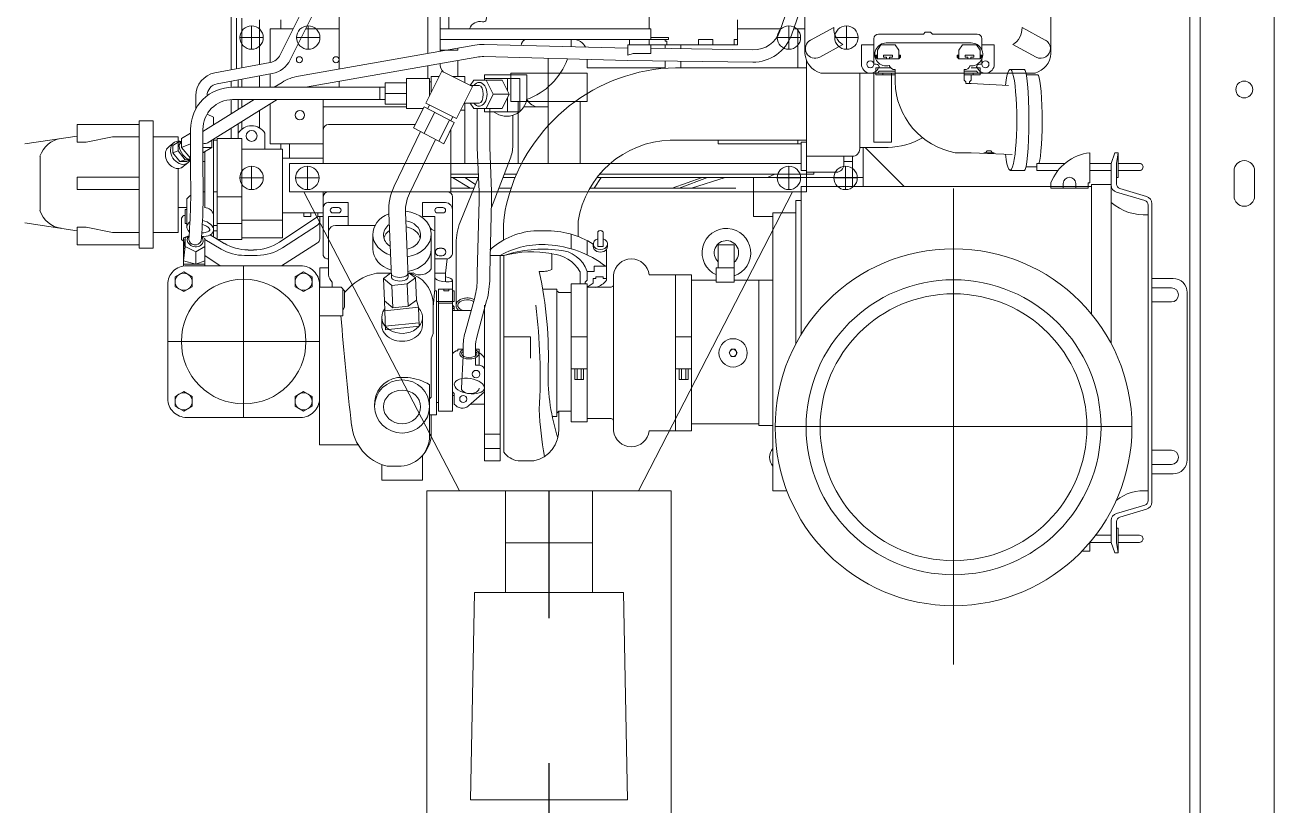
# Model space of a CAD drawing. Header units: metres. Extents: x 397906.3 to 397920.3, y 480840.8 to 480854.5.
# Drawn here: x 397917.254 to 397919.077, y 480850.439 to 480851.577 of the extents above; entities that cross this region are included whole.
import ezdxf

# ---------------------------------------------------------------- set-up
doc = ezdxf.new("R2010")
doc.units = ezdxf.units.M
doc.header["$MEASUREMENT"] = 0
for name, pattern in [('CENTER', [2, 1.25, -0.25, 0.25, -0.25]), ('CENTER2', [1.125, 0.75, -0.125, 0.125, -0.125]), ('HIDDEN', [0.375, 0.25, -0.125])]:
    doc.linetypes.add(name, pattern=pattern)
for name, color, linetype, lineweight in [('00-BAUT', 213, 'Continuous', 0), ('02-ENGINE', 213, 'Continuous', 0), ('10-SKID-U', 213, 'Continuous', 0)]:
    doc.layers.add(name, color=color, linetype=linetype, lineweight=lineweight)

# ---------------------------------------------------------------- blocks, each defined once
blk = doc.blocks.new('WIP-Pump-T')
at = {"color": 8, "linetype": 'CENTER'}
blk.add_line((1.2488, 0.0231), (1.2488, 3.7421), dxfattribs=at)
at = {"layer": '00-BAUT'}
for p, q in [((1.293, 3.9342), (1.293, 3.9525)), ((1.2971, 3.9342), (1.2971, 3.9525)), ((1.3043, 3.9342), (1.3043, 3.9525)), ((1.3083, 3.9342), (1.3083, 3.9525)), ((1.473, 3.9342), (1.473, 3.9525)), ((1.477, 3.9342), (1.477, 3.9525)), ((1.4842, 3.9342), (1.4842, 3.9525)), ((1.4882, 3.9342), (1.4882, 3.9525)), ((1.3083, 3.9342), (1.293, 3.9342)), ((1.4882, 3.9342), (1.473, 3.9342))]:
    blk.add_line(p, q, dxfattribs=at)
blk.add_lwpolyline([(2.4641, 4.2932, 1), (2.4287, 4.2932), (2.4287, 4.2501, 1), (2.4641, 4.2501)], format="xyb", close=True, dxfattribs=at)
for points in [[(0.6195, 4.0853), (0.6049, 4.0938), (0.6049, 4.1107), (0.6195, 4.1192), (0.6342, 4.1107), (0.6342, 4.0938)], [(0.826, 4.0853), (0.8406, 4.0938), (0.8406, 4.1107), (0.826, 4.1192), (0.8113, 4.1107), (0.8113, 4.0938)], [(1.5624, 3.986), (1.5589, 3.9799), (1.5625, 3.9738), (1.5695, 3.9739), (1.573, 3.98), (1.5694, 3.9861)], [(0.6195, 3.9133), (0.6049, 3.9048), (0.6049, 3.8879), (0.6195, 3.8794), (0.6342, 3.8879), (0.6342, 3.9048)], [(0.826, 3.9133), (0.8406, 3.9048), (0.8406, 3.8879), (0.826, 3.8794), (0.8113, 3.8879), (0.8113, 3.9048)]]:
    blk.add_lwpolyline(points, close=True, dxfattribs=at)
for centre, radius in [((2.4464, 4.4335), 0.0145), ((0.6195, 4.1023), 0.0147), ((0.826, 4.1023), 0.0147), ((1.5659, 3.9799), 0.0061), ((0.6195, 3.8964), 0.0147), ((0.826, 3.8964), 0.0147)]:
    blk.add_circle(centre, radius, dxfattribs=at)
at = {"layer": '02-ENGINE'}
for p, q in [((1.6895, 5.0686), (1.6895, 4.4953)), ((2.1134, 4.4953), (2.1134, 5.0699)), ((0.8874, 4.4689), (0.8874, 4.8399)), ((1.0765, 4.6173), (1.0765, 4.538)), ((0.7014, 4.4675), (0.7014, 4.5837)), ((1.4211, 4.5868), (1.4211, 4.538)), ((1.5736, 4.5106), (1.5736, 4.5533)), ((1.7393, 4.5402), (1.6992, 4.5186)), ((2.0636, 4.5402), (2.1037, 4.5186)), ((1.4547, 4.5228), (1.4547, 4.5197)), ((1.5065, 4.5197), (1.5065, 4.5106)), ((1.5675, 4.5106), (1.5675, 4.5197)), ((1.5675, 4.5197), (1.5736, 4.5197)), ((1.8084, 4.5208), (1.8084, 4.477)), ((1.9944, 4.5208), (1.9945, 4.5013)), ((1.3845, 4.5106), (1.3845, 4.4923)), ((1.4242, 4.4953), (1.4242, 4.5106)), ((1.7551, 4.5108), (1.715, 4.4892)), ((1.8145, 4.5014), (1.8206, 4.5106)), ((1.8145, 4.5014), (1.8145, 4.4862)), ((1.8206, 4.5106), (1.845, 4.5106)), ((1.8298, 4.5136), (1.9761, 4.5136)), ((1.845, 4.5106), (1.8511, 4.5014)), ((1.8511, 4.5014), (1.8511, 4.4862)), ((1.9609, 4.5106), (1.9548, 4.5014)), ((1.9548, 4.5014), (1.9548, 4.4862)), ((1.9853, 4.5106), (1.9609, 4.5106)), ((1.9914, 4.5014), (1.9853, 4.5106)), ((1.9914, 4.5014), (1.9914, 4.4862)), ((2.0478, 4.5108), (2.0879, 4.4892)), ((1.3845, 4.4923), (1.3937, 4.4953)), ((1.3937, 4.4953), (1.4242, 4.4953)), ((1.8123, 4.477), (1.8084, 4.477)), ((1.8115, 4.4892), (1.8115, 4.4923)), ((1.8115, 4.4923), (1.8145, 4.4923)), ((1.8145, 4.4892), (1.8115, 4.4923)), ((1.8145, 4.4862), (1.8115, 4.4892)), ((1.8145, 4.4862), (1.8511, 4.4862)), ((1.8511, 4.4892), (1.8542, 4.4923)), ((1.8542, 4.4923), (1.8511, 4.4923)), ((1.8511, 4.4862), (1.8542, 4.4892)), ((1.8542, 4.4892), (1.8542, 4.4923)), ((1.9517, 4.4892), (1.9517, 4.4923)), ((1.9548, 4.4892), (1.9517, 4.4923)), ((1.9517, 4.4923), (1.9548, 4.4923)), ((1.9548, 4.4862), (1.9517, 4.4892)), ((1.9914, 4.4862), (1.9548, 4.4862)), ((1.9905, 4.477), (1.9944, 4.477)), ((1.9944, 4.4923), (1.9914, 4.4923)), ((1.9914, 4.4892), (1.9944, 4.4923)), ((1.9914, 4.4862), (1.9944, 4.4892)), ((1.9944, 4.4892), (1.9944, 4.4923)), ((1.9945, 4.4863), (1.9945, 4.4768)), ((1.0643, 4.4648), (1.0369, 4.4099)), ((1.0399, 4.4743), (1.0399, 4.4526)), ((1.046, 4.4557), (1.046, 4.4282)), ((1.046, 4.4557), (1.0597, 4.4557)), ((1.0643, 4.4648), (1.1168, 4.4386)), ((1.1375, 4.4587), (1.2107, 4.4587)), ((1.1375, 4.4587), (1.1375, 4.4496)), ((1.1832, 4.4618), (1.1832, 4.413)), ((1.1832, 4.4618), (1.3144, 4.4618)), ((1.2107, 4.4191), (1.2107, 4.4587)), ((1.3144, 4.413), (1.3144, 4.4618)), ((1.4669, 4.4709), (1.6925, 4.4709)), ((1.6925, 4.4709), (1.6925, 4.3459)), ((1.6925, 4.4709), (1.6925, 4.3459)), ((2.0859, 4.4618), (1.7169, 4.4618)), ((1.784, 4.4618), (1.784, 4.3313)), ((1.8084, 4.3428), (1.8084, 4.4618)), ((1.8389, 4.3428), (1.8389, 4.4587)), ((1.845, 4.4679), (1.845, 4.4465)), ((2.0436, 4.4678), (2.0676, 4.4678)), ((0.8874, 4.4374), (0.8874, 4.4476)), ((0.9576, 4.4374), (0.9576, 4.416)), ((0.9667, 4.445), (0.9667, 4.4084)), ((0.9667, 4.445), (1.0033, 4.445)), ((1.0033, 4.4008), (1.0033, 4.4526)), ((1.0033, 4.4526), (1.043, 4.4526)), ((1.043, 4.4526), (1.043, 4.4221)), ((1.046, 4.4465), (1.043, 4.4465)), ((1.1168, 4.4386), (1.0893, 4.3837)), ((1.1131, 4.4404), (1.1192, 4.4496)), ((1.1284, 4.4404), (1.1131, 4.4404)), ((1.1192, 4.4496), (1.168, 4.4496)), ((1.1985, 4.4526), (1.1375, 4.4526)), ((1.1406, 4.4496), (1.1528, 4.4252)), ((1.168, 4.4496), (1.1802, 4.4252)), ((1.1771, 4.4526), (1.1771, 4.4313)), ((1.1985, 4.4526), (1.1985, 4.3947)), ((1.9761, 4.4435), (2.0402, 4.4404)), ((0.86, 4.3062), (0.86, 4.416)), ((0.9667, 4.4267), (1.0033, 4.4267)), ((1.1406, 4.4008), (1.1528, 4.4252)), ((1.1528, 4.4252), (1.1802, 4.4252)), ((1.168, 4.4008), (1.1802, 4.4252)), ((1.1771, 4.4191), (1.1771, 4.3947)), ((1.3144, 4.413), (1.1832, 4.413)), ((1.1954, 4.413), (1.1954, 4.3062)), ((1.3022, 4.3062), (1.3022, 4.413)), ((0.7502, 4.3671), (0.7502, 4.397)), ((0.7685, 4.3398), (0.7685, 4.4084)), ((0.86, 4.4038), (1.0033, 4.4038)), ((0.9667, 4.4084), (1.0033, 4.4084)), ((1.0033, 4.4008), (1.0323, 4.4008)), ((1.0155, 4.3672), (1.0338, 4.4038)), ((1.0338, 4.4038), (1.0857, 4.3764)), ((1.0519, 4.3942), (1.0338, 4.3581)), ((1.0369, 4.4099), (1.0893, 4.3837)), ((1.043, 4.4069), (1.0399, 4.4006)), ((1.1284, 4.4099), (1.1024, 4.4099)), ((1.104, 4.4099), (1.104, 4.3062)), ((1.1131, 4.4099), (1.1192, 4.4008)), ((1.1192, 4.4008), (1.168, 4.4008)), ((1.1375, 4.3947), (1.1375, 4.4008)), ((1.1985, 4.3947), (1.1375, 4.3947)), ((1.2055, 4.4038), (1.2473, 4.4038)), ((0.5428, 4.3794), (0.5428, 4.1599)), ((0.5672, 4.3794), (0.5428, 4.3794)), ((0.5672, 4.3794), (0.5672, 4.1599)), ((0.7136, 4.3489), (0.7136, 4.3743)), ((0.7197, 4.365), (0.7197, 4.3781)), ((0.8691, 4.3733), (1.0186, 4.3733)), ((1.0589, 4.3442), (1.0772, 4.3808)), ((1.0674, 4.3398), (1.0857, 4.3764)), ((1.0832, 4.3868), (1.0796, 4.3796)), ((0.3461, 4.3396), (0.4361, 4.353)), ((0.6709, 4.1794), (0.6709, 4.3478)), ((0.677, 4.3489), (0.7197, 4.3489)), ((0.677, 4.3489), (0.677, 4.1757)), ((0.7014, 4.3667), (0.7014, 4.3489)), ((0.7197, 4.1751), (0.7197, 4.3489)), ((0.7594, 4.3581), (0.7594, 4.3306)), ((1.0155, 4.3672), (1.0674, 4.3398)), ((1.0796, 4.3642), (1.0796, 4.2574)), ((0.595, 4.3356), (0.6038, 4.3428)), ((0.6557, 4.3264), (0.6557, 4.23)), ((0.7898, 4.3306), (0.7197, 4.3306)), ((0.86, 4.3398), (0.7685, 4.3398)), ((0.7868, 4.3306), (0.7868, 4.3398)), ((0.7898, 4.1782), (0.7898, 4.3306)), ((0.802, 4.3154), (0.802, 4.3398)), ((1.4577, 4.3459), (1.6925, 4.3459)), ((1.5401, 4.3398), (1.5401, 4.3459)), ((1.8328, 4.3337), (1.784, 4.3337)), ((1.8084, 4.3428), (1.8389, 4.3428)), ((1.9487, 4.3245), (1.9761, 4.3245)), ((1.9761, 4.3245), (2.0463, 4.3213)), ((2.1805, 4.2727), (2.1805, 4.3245)), ((2.2171, 4.3062), (2.2232, 4.3245)), ((2.2232, 4.3245), (2.2293, 4.3245)), ((2.2262, 4.3062), (2.2293, 4.3245)), ((2.2293, 4.2818), (2.2293, 4.3245)), ((0.3721, 4.2249), (0.3721, 4.3184)), ((0.6163, 4.299), (0.6267, 4.3073)), ((0.86, 4.3154), (0.7898, 4.3154)), ((0.802, 4.3062), (1.6834, 4.3062)), ((0.802, 4.3062), (0.802, 4.2574)), ((1.6925, 4.2574), (1.6925, 4.3062)), ((1.7711, 4.3184), (1.7566, 4.3184)), ((1.7566, 4.3184), (1.7566, 4.3039)), ((2.089, 4.294), (2.089, 4.3062)), ((2.089, 4.3062), (2.1378, 4.3062)), ((2.2171, 4.2689), (2.2171, 4.3062)), ((2.2262, 4.2705), (2.2262, 4.3062)), ((0.4361, 4.261), (0.4361, 4.2823)), ((0.4361, 4.2823), (0.5428, 4.2823)), ((0.6099, 4.1873), (0.6099, 4.2973)), ((1.1271, 4.2879), (1.0796, 4.2879)), ((1.1271, 4.2818), (1.0796, 4.2818)), ((1.3388, 4.2818), (1.3266, 4.2635)), ((1.4608, 4.2635), (1.5126, 4.2818)), ((1.5218, 4.2818), (1.473, 4.2635)), ((1.4943, 4.2635), (1.5522, 4.2818)), ((1.7413, 4.291), (1.6925, 4.291)), ((1.7437, 4.291), (1.6925, 4.291)), ((1.7047, 4.2879), (1.7047, 4.291)), ((2.089, 4.294), (2.1257, 4.294)), ((2.2293, 4.2818), (2.2262, 4.2818)), ((0.4361, 4.261), (0.5428, 4.261)), ((1.1197, 4.2635), (1.0796, 4.2635)), ((1.3266, 4.2635), (1.5708, 4.2635)), ((2.1134, 4.2727), (2.1134, 4.2635)), ((2.1561, 4.2635), (2.1134, 4.2635)), ((2.1774, 4.2635), (2.1561, 4.2635)), ((2.1774, 4.2635), (2.1774, 4.2727)), ((2.1774, 4.2727), (2.1805, 4.2727)), ((2.1835, 4.2696), (2.1835, 4.0463)), ((2.1835, 4.2696), (2.2171, 4.2696)), ((2.2171, 4.2666), (2.2171, 3.9959)), ((2.232, 4.2627), (2.2779, 4.2492)), ((0.6252, 4.1984), (0.6252, 4.2452)), ((0.7197, 4.2483), (0.677, 4.2483)), ((0.802, 4.2574), (1.6925, 4.2574)), ((0.86, 4.1477), (0.86, 4.2574)), ((0.9027, 4.2391), (0.8691, 4.2391)), ((0.9027, 4.2391), (0.9027, 4.1995)), ((1.0308, 4.2391), (1.0308, 4.2147)), ((1.0678, 4.2391), (1.0308, 4.2391)), ((1.0826, 4.2269), (1.0826, 4.2483)), ((1.6742, 4.2422), (1.6742, 3.9959)), ((1.6742, 4.2422), (1.6834, 4.2422)), ((2.2263, 4.2565), (2.275, 4.2422)), ((0.6099, 4.23), (0.6252, 4.23)), ((0.6221, 4.2269), (0.6252, 4.2269)), ((0.6221, 4.2269), (0.6221, 4.2025)), ((0.86, 4.2208), (0.7898, 4.2208)), ((0.8508, 4.2147), (0.8508, 4.2208)), ((0.886, 4.23), (0.8767, 4.23)), ((0.886, 4.2208), (0.8767, 4.2208)), ((1.066, 4.23), (1.0567, 4.23)), ((1.066, 4.2208), (1.0567, 4.2208)), ((1.0826, 4.1507), (1.0826, 4.2269)), ((1.6346, 4.2208), (1.6742, 4.2208)), ((2.2808, 4.2345), (2.2808, 3.7254)), ((2.2872, 4.2368), (2.2872, 3.723)), ((0.3461, 4.2038), (0.4361, 4.1903)), ((0.616, 4.2117), (0.616, 4.1751)), ((0.6252, 4.2025), (0.6221, 4.2025)), ((0.7197, 4.2025), (0.677, 4.2025)), ((0.7197, 4.2086), (0.7898, 4.2086)), ((0.7846, 4.1706), (0.8508, 4.2147)), ((0.7897, 4.1607), (0.8502, 4.2)), ((0.8508, 4.2147), (0.86, 4.2147)), ((0.8539, 4.2068), (0.8539, 4.2147)), ((0.8539, 4.2068), (0.8539, 4.1762)), ((0.8691, 4.1141), (0.8691, 4.2147)), ((0.8691, 4.2147), (0.9027, 4.2147)), ((0.8813, 4.1995), (0.9492, 4.1995)), ((1.0308, 4.2147), (1.0521, 4.2147)), ((1.0521, 4.2147), (1.0521, 4.0867)), ((1.601, 4.2147), (1.6346, 4.2147)), ((0.6099, 4.1873), (0.5672, 4.1873)), ((0.6502, 4.1797), (0.6557, 4.1769)), ((0.6557, 4.1769), (0.6557, 4.1629)), ((0.6557, 4.1751), (0.6839, 4.1586)), ((0.665, 4.1829), (0.689, 4.1685)), ((0.7197, 4.1751), (0.678, 4.1751)), ((0.7197, 4.1782), (0.7898, 4.1782)), ((0.9454, 4.1843), (0.9454, 4.159)), ((1.046, 4.1843), (1.046, 4.159)), ((1.2869, 4.1843), (1.2869, 4.1591)), ((1.3327, 4.1629), (1.3327, 4.1882)), ((1.3419, 4.1629), (1.3419, 4.1882)), ((0.5672, 4.1599), (0.5428, 4.1599)), ((0.7305, 4.157), (0.7398, 4.157)), ((0.7878, 4.13), (0.8501, 4.1694)), ((1.046, 4.1243), (1.046, 4.159)), ((1.0647, 4.1599), (1.0594, 4.1599)), ((1.3144, 4.1486), (1.3144, 4.1731)), ((1.3249, 4.163), (1.3249, 4.1673)), ((1.3327, 4.1629), (1.3418, 4.1629)), ((1.3496, 4.163), (1.3496, 4.1673)), ((1.5401, 4.166), (1.5675, 4.166)), ((1.5401, 4.166), (1.5401, 4.1263)), ((1.5675, 4.166), (1.5675, 4.1019)), ((0.6191, 4.1385), (0.6191, 4.1295)), ((0.6191, 4.1324), (0.6557, 4.1324)), ((0.6557, 4.1385), (0.6557, 4.13)), ((0.7245, 4.1477), (0.7458, 4.1477)), ((1.0735, 4.1416), (1.0521, 4.1416)), ((1.0594, 4.1471), (1.0647, 4.1471)), ((1.171, 4.1477), (1.1474, 4.1477)), ((1.171, 3.8091), (1.171, 4.1477)), ((1.2534, 4.1233), (1.2534, 4.1507)), ((0.8539, 4.1263), (0.8539, 4.0928)), ((0.8539, 4.1263), (0.8691, 4.1263)), ((0.9515, 4.1172), (0.9769, 4.1172)), ((0.9637, 4.108), (0.9759, 4.1172)), ((1.0059, 4.1174), (1.0079, 4.1174)), ((1.0079, 4.1174), (1.0191, 4.109)), ((1.0079, 4.1174), (1.0147, 4.1174)), ((1.0704, 4.1172), (1.0704, 4.1022)), ((1.3022, 4.1202), (1.3022, 4.0989)), ((1.3144, 4.1202), (1.3266, 4.1202)), ((1.3266, 4.1294), (1.3479, 4.1294)), ((1.3266, 4.1202), (1.3266, 4.1294)), ((1.537, 4.1263), (1.5675, 4.1263)), ((1.537, 4.1019), (1.537, 4.1263)), ((0.8905, 4.0928), (0.8534, 4.0928)), ((0.8752, 4.1019), (0.8752, 4.0928)), ((0.8905, 4.0928), (0.8966, 4.0867)), ((0.8935, 4.0439), (0.8935, 4.0897)), ((0.9637, 4.108), (0.9779, 4.096)), ((0.9779, 4.096), (1.0043, 4.0987)), ((1.0043, 4.0987), (1.0191, 4.109)), ((1.0491, 4.0592), (1.0521, 4.0897)), ((1.0582, 4.0897), (1.0826, 4.0897)), ((1.0582, 4.0897), (1.0582, 4.0653)), ((1.0826, 3.8793), (1.0826, 4.1047)), ((1.287, 4.0989), (1.287, 3.861)), ((1.287, 4.0989), (1.3144, 4.0989)), ((1.3249, 4.0998), (1.3144, 4.0928)), ((1.3144, 4.0989), (1.3144, 3.861)), ((1.3249, 4.108), (1.3249, 4.0998)), ((1.5675, 4.1019), (1.537, 4.1019)), ((1.6346, 4.105), (1.5675, 4.105)), ((1.6102, 4.105), (1.6102, 3.8549)), ((0.8966, 4.0867), (0.8966, 4.0592)), ((0.9652, 4.0695), (0.9795, 4.0575)), ((0.9658, 4.0522), (0.9652, 4.0695)), ((1.0059, 4.0601), (1.0207, 4.0705)), ((1.0237, 4.0583), (1.0207, 4.0705)), ((1.0491, 4.0135), (1.0491, 4.0684)), ((1.0521, 4.0867), (1.0552, 4.0867)), ((1.0552, 3.8732), (1.0552, 4.0867)), ((1.0826, 4.0684), (1.0552, 4.0684)), ((0.8966, 4.0592), (0.8935, 4.0531)), ((0.9658, 4.0522), (1.0237, 4.0583)), ((0.9795, 4.0575), (1.0059, 4.0601)), ((1.0582, 3.8793), (1.0582, 4.0653)), ((1.0582, 4.0653), (1.0826, 4.0653)), ((0.8935, 4.0439), (0.8534, 4.0439)), ((0.9607, 4.0428), (0.9606, 4.0275)), ((0.9667, 4.0257), (1.0247, 4.0318)), ((0.9671, 4.0198), (1.025, 4.0259)), ((1.0308, 4.0409), (1.0308, 4.0273)), ((1.0491, 4.0135), (1.046, 4.0043)), ((1.046, 4.0043), (1.046, 3.9037)), ((1.287, 4.0074), (1.3144, 4.0074)), ((1.1284, 3.986), (1.1284, 3.9586)), ((1.0979, 3.9189), (1.1009, 3.9743)), ((1.1223, 3.9586), (1.1223, 3.9716)), ((0.9881, 3.9372), (1.0055, 3.9372)), ((1.1284, 3.9586), (1.1223, 3.9586)), ((1.287, 3.9525), (1.3144, 3.9525)), ((1.4669, 3.9525), (1.4943, 3.9525)), ((1.043, 3.8366), (1.043, 3.925)), ((1.043, 3.9006), (1.046, 3.9037)), ((1.1101, 3.8884), (1.1375, 3.9125)), ((1.0552, 3.8732), (1.043, 3.8732)), ((1.046, 3.8396), (1.046, 3.8732)), ((1.0582, 3.8793), (1.0826, 3.8793)), ((1.1375, 3.8915), (1.1135, 3.8915)), ((1.2625, 3.8762), (1.2656, 3.8793)), ((1.2656, 3.8793), (1.287, 3.8793)), ((1.2656, 3.8488), (1.2656, 3.8793)), ((1.3144, 3.861), (1.287, 3.861)), ((1.4943, 3.8579), (1.6102, 3.8579)), ((1.6102, 3.8549), (1.6346, 3.8549)), ((1.043, 3.8366), (1.046, 3.8396)), ((1.1649, 3.8396), (1.1375, 3.8396)), ((1.1649, 3.8152), (1.1375, 3.8152)), ((1.1375, 3.7939), (1.1649, 3.7939)), ((0.9698, 3.7848), (0.9942, 3.7848)), ((1.0384, 3.7421), (1.4593, 3.7421)), ((1.0384, 3.0008), (1.0384, 3.7421)), ((1.1739, 3.7421), (1.1739, 3.6529)), ((1.3237, 3.7421), (1.3237, 3.6529)), ((1.4593, 3.0008), (1.4593, 3.7421)), ((2.2263, 3.7033), (2.275, 3.7176)), ((2.232, 3.6971), (2.2779, 3.7106)), ((2.2171, 3.691), (2.2171, 3.6536)), ((2.2262, 3.6894), (2.2262, 3.6536)), ((2.2293, 3.678), (2.2262, 3.678)), ((2.2293, 3.678), (2.2293, 3.6353)), ((1.1738, 3.6529), (1.1738, 3.5674)), ((1.3238, 3.6529), (1.1739, 3.6529)), ((1.3238, 3.6529), (1.3238, 3.5674)), ((2.2171, 3.6536), (2.2232, 3.6353)), ((2.2262, 3.6536), (2.2293, 3.6353)), ((2.2232, 3.6353), (2.2293, 3.6353)), ((1.1205, 3.5674), (1.1137, 3.2101)), ((1.1205, 3.5674), (1.3771, 3.5674)), ((1.3771, 3.5674), (1.3839, 3.2101)), ((1.1137, 3.2101), (1.3839, 3.2101))]:
    blk.add_line(p, q, dxfattribs=at)
at = {"layer": '02-ENGINE', "linetype": 'CENTER2', "ltscale": 10}
for p, q in [((0.7365, 4.5429), (0.7365, 4.5026)), ((0.8341, 4.5429), (0.8341, 4.5026)), ((1.662, 4.5429), (1.662, 4.5026)), ((1.7611, 4.5429), (1.7611, 4.5026)), ((0.7163, 4.5228), (0.7566, 4.5228)), ((0.8139, 4.5228), (0.8542, 4.5228)), ((1.6419, 4.5228), (1.6822, 4.5228)), ((1.741, 4.5228), (1.7813, 4.5228)), ((0.7365, 4.3013), (0.7365, 4.261)), ((0.8325, 4.3013), (0.8325, 4.261)), ((1.662, 4.3013), (1.662, 4.261)), ((1.7596, 4.3013), (1.7596, 4.261)), ((0.7163, 4.2812), (0.7566, 4.2812)), ((0.8123, 4.2812), (0.8527, 4.2812)), ((1.6418, 4.2812), (1.6822, 4.2812)), ((1.7395, 4.2812), (1.7798, 4.2812))]:
    blk.add_line(p, q, dxfattribs=at)
at = {"layer": '02-ENGINE', "linetype": 'CENTER2', "ltscale": 50}
for p, q in [((1.9456, 3.4432), (1.9456, 4.2632)), ((1.6384, 3.8532), (2.2529, 3.8532))]:
    blk.add_line(p, q, dxfattribs=at)
at = {"layer": '02-ENGINE', "linetype": 'CENTER2', "ltscale": 30}
for p, q in [((0.7228, 3.8687), (0.7228, 4.13)), ((0.8534, 3.9993), (0.5921, 3.9993))]:
    blk.add_line(p, q, dxfattribs=at)
at = {"layer": '02-ENGINE'}
for points in [[(1.0399, 4.4953), (1.0399, 4.8674)], [(1.0613, 4.8764), (1.0613, 4.7667), (1.0521, 4.7667), (1.0521, 4.6905), (1.0613, 4.6905), (1.0613, 4.4993)], [(1.0613, 4.5776), (1.0613, 4.5014)], [(0.7106, 4.5563), (0.7106, 4.4692)], [(0.7197, 4.5563), (0.7197, 4.4709)], [(0.7502, 4.5533), (0.7502, 4.477)], [(0.7868, 4.5533), (0.7868, 4.538)], [(0.7685, 4.538), (0.8081, 4.538)], [(0.7685, 4.538), (0.7685, 4.4801)], [(0.8295, 4.538), (0.8874, 4.538)], [(1.0613, 4.538), (1.4242, 4.538)], [(1.0613, 4.5197), (1.4547, 4.5197)], [(1.2869, 4.5197), (1.2869, 4.507)], [(1.3876, 4.5106), (1.3876, 4.5197)], [(1.4211, 4.5106), (1.4211, 4.5197)], [(1.4242, 4.5197), (1.4242, 4.538)], [(1.4547, 4.5228), (1.4242, 4.5228)], [(1.4486, 4.5197), (1.4486, 4.5167), (1.4516, 4.5167), (1.4516, 4.5106)], [(1.5309, 4.5106), (1.5309, 4.5197), (1.5065, 4.5197)], [(1.6478, 4.538), (1.5736, 4.538), (1.6468, 4.538)], [(1.67, 4.538), (1.6895, 4.538)], [(1.6773, 4.538), (1.6773, 4.4709)], [(1.8165, 4.5289), (1.8938, 4.5289), (1.8969, 4.5319), (1.906, 4.5319), (1.9091, 4.5289), (1.9864, 4.5289)], [(1.0613, 4.5014), (1.0918, 4.5014)], [(1.0918, 4.5014), (1.0918, 4.5045)], [(1.3845, 4.5106), (1.5736, 4.5106)], [(1.4486, 4.5106), (1.4486, 4.5045)], [(1.476, 4.5106), (1.476, 4.5045)], [(1.0918, 4.4557), (1.0918, 4.4831)], [(1.2473, 4.3062), (1.2473, 4.4862)], [(1.3144, 4.4709), (1.3144, 4.4853)], [(1.4486, 4.4709), (1.4486, 4.4826)], [(1.476, 4.4823), (1.476, 4.4709)], [(1.6925, 4.4826), (1.6925, 4.3184)], [(1.6925, 4.4826), (1.6925, 4.3184)], [(1.8404, 4.4892), (1.8354, 4.4892), (1.8354, 4.4862), (1.8303, 4.4862), (1.8303, 4.4892), (1.8252, 4.4892), (1.8252, 4.4923), (1.8404, 4.4923), (1.8404, 4.4892), (1.8404, 4.4892)], [(1.9655, 4.4892), (1.9705, 4.4892), (1.9705, 4.4862), (1.9756, 4.4862), (1.9756, 4.4892), (1.9807, 4.4892), (1.9807, 4.4923), (1.9655, 4.4923), (1.9655, 4.4892), (1.9655, 4.4892)], [(0.7502, 4.4569), (0.7502, 4.4374)], [(0.7685, 4.4604), (0.7685, 4.4374)], [(1.0826, 4.4557), (1.104, 4.4557)], [(1.104, 4.4557), (1.104, 4.445)], [(1.3144, 4.4709), (1.4486, 4.4709)], [(1.8115, 4.4618), (1.8115, 4.4709), (1.8371, 4.4709)], [(1.845, 4.4648), (1.8176, 4.4648), (1.8145, 4.4618), (1.8115, 4.4618), (1.8115, 4.4587), (1.845, 4.4587)], [(1.8389, 4.4618), (1.8389, 4.4587), (1.8237, 4.4587), (1.8237, 4.4618), (1.8389, 4.4618), (1.8389, 4.4618)], [(1.9639, 4.4526), (1.9639, 4.4679)], [(1.9639, 4.4526), (1.9639, 4.4679)], [(1.9639, 4.4587), (1.9914, 4.4587), (1.9914, 4.4618), (1.9883, 4.4618), (1.9853, 4.4648), (1.9639, 4.4648)], [(1.9639, 4.4618), (1.9792, 4.4618), (1.9792, 4.4587), (1.9639, 4.4587)], [(1.9761, 4.4587), (1.9761, 4.4496), (1.9731, 4.4465), (1.9731, 4.4435)], [(1.9761, 4.4709), (1.9914, 4.4709), (1.9914, 4.4618)], [(2.071, 4.4587), (2.0906, 4.4587)], [(0.7014, 4.4478), (0.7014, 4.4374)], [(0.7136, 4.4374), (0.7136, 4.4501)], [(0.7197, 4.4512), (0.7197, 4.4374)], [(1.9639, 4.4526), (1.9639, 4.4496), (1.967, 4.4465), (1.967, 4.4435), (1.9761, 4.4435)], [(1.9639, 4.4526), (1.9639, 4.4496), (1.967, 4.4465), (1.967, 4.4435), (1.9761, 4.4435)], [(0.6526, 4.3611), (0.7411, 4.416)], [(0.6601, 4.3411), (0.7808, 4.416)], [(0.7014, 4.416), (0.7014, 4.3916)], [(0.7136, 4.399), (0.7136, 4.416)], [(0.7197, 4.416), (0.7197, 4.4028)], [(0.6709, 4.3855), (0.6599, 4.3911)], [(1.104, 4.3977), (1.0963, 4.3977)], [(0.5428, 4.352), (0.4971, 4.352), (0.4513, 4.3428), (0.4361, 4.3428), (0.4361, 4.3733), (0.5428, 4.3733)], [(0.6709, 4.3725), (0.6709, 4.3855)], [(0.5672, 4.352), (0.6099, 4.352)], [(0.6099, 4.3428), (0.6099, 4.352), (0.6099, 4.3428), (0.6099, 4.3428)], [(0.6313, 4.3581), (0.616, 4.3489)], [(0.616, 4.3489), (0.616, 4.3337), (0.6313, 4.3154)], [(0.6099, 4.3428), (0.6008, 4.3367), (0.6008, 4.3245), (0.6099, 4.3276)], [(0.6008, 4.3245), (0.613, 4.3093)], [(0.616, 4.3428), (0.6099, 4.3428), (0.6099, 4.3276), (0.6221, 4.3123), (0.6313, 4.3123)], [(0.613, 4.3398), (0.616, 4.3428)], [(0.6313, 4.3398), (0.616, 4.3337)], [(0.6526, 4.3337), (0.6679, 4.3337), (0.6526, 4.3245)], [(0.6679, 4.3459), (0.6679, 4.3337)], [(0.6709, 4.3459), (0.677, 4.3459)], [(1.5401, 4.3398), (1.6834, 4.3398)], [(1.6773, 4.3459), (1.6773, 4.3398)], [(1.6834, 4.3428), (1.6834, 4.294), (1.6834, 4.3428), (1.6925, 4.3428), (1.6925, 4.294), (1.6834, 4.294)], [(1.6834, 4.3428), (1.6834, 4.294), (1.6834, 4.3428), (1.6925, 4.3428), (1.6925, 4.294), (1.6834, 4.294)], [(1.7901, 4.2666), (1.7901, 4.3337)], [(1.8603, 4.2666), (1.7932, 4.3337)], [(2.0158, 4.3245), (2.0127, 4.3245), (2.0097, 4.3276), (2.0036, 4.3276), (2.0005, 4.3245), (1.9975, 4.3245), (2.0158, 4.3245), (2.0158, 4.3245)], [(0.6313, 4.3123), (0.6252, 4.3093), (0.613, 4.3093), (0.6221, 4.3123)], [(0.6526, 4.3093), (0.6557, 4.3093)], [(1.6834, 4.3032), (1.6834, 4.3184), (1.6834, 4.3032), (1.6834, 4.3032)], [(1.6834, 4.3032), (1.6834, 4.3184), (1.6834, 4.3032), (1.6834, 4.3032)], [(1.6925, 4.3184), (1.7566, 4.3184)], [(1.6925, 4.3184), (1.7566, 4.3184)], [(1.7718, 4.3093), (1.7566, 4.3093)], [(1.7718, 4.3093), (1.7566, 4.3093)], [(1.7718, 4.2666), (1.7718, 4.3184)], [(2.1805, 4.3062), (2.2171, 4.3062)], [(2.1805, 4.3062), (2.2171, 4.3062)], [(1.1192, 4.2635), (1.1131, 4.2635), (1.0826, 4.2818)], [(1.1223, 4.2696), (1.104, 4.2818)], [(1.1696, 4.2818), (1.1893, 4.2818)], [(1.1924, 4.2879), (1.172, 4.2879)], [(1.3314, 4.2818), (1.7901, 4.2818)], [(1.7047, 4.2879), (1.3364, 4.2879)], [(1.601, 4.2147), (1.601, 4.2818)], [(1.6376, 4.2879), (1.6315, 4.2849), (1.6254, 4.2818)], [(2.0676, 4.294), (2.0432, 4.294)], [(2.0707, 4.3001), (2.089, 4.3001)], [(2.1805, 4.294), (2.2171, 4.294)], [(2.1805, 4.294), (2.2171, 4.294)], [(1.1832, 4.2635), (1.1626, 4.2635)], [(1.3266, 4.2635), (1.3192, 4.2635)], [(1.6834, 4.2666), (1.6834, 4.0104)], [(1.6834, 4.2666), (2.1835, 4.2666)], [(2.1561, 4.2635), (2.1561, 4.2717)], [(0.6526, 4.2574), (0.6557, 4.2574)], [(0.6709, 4.2574), (0.677, 4.2574)], [(0.8264, 4.2574), (1.0948, 3.7421)], [(1.0948, 3.7421), (1.4028, 3.7421), (1.6681, 4.2574)], [(0.8386, 4.2208), (0.8386, 4.2147), (0.8264, 4.2147), (0.8264, 4.2208)], [(1.6346, 4.2208), (1.6346, 3.7421)], [(1.6346, 4.2208), (1.6346, 3.7421)], [(0.5428, 4.1873), (0.4971, 4.1873), (0.4513, 4.1964), (0.4361, 4.1964), (0.4361, 4.166), (0.5428, 4.166)], [(0.677, 4.1995), (0.6709, 4.1995)], [(0.616, 4.1751), (0.6191, 4.1721)], [(0.6191, 4.1568), (0.6191, 4.1782), (0.6282, 4.1812)], [(0.6191, 4.1568), (0.6221, 4.1782), (0.6282, 4.1812)], [(0.6191, 4.1385), (0.6221, 4.1629), (0.6221, 4.1782)], [(0.677, 4.1903), (0.6709, 4.1903)], [(0.6404, 4.1324), (0.6557, 4.1385), (0.6557, 4.1629), (0.6404, 4.1538), (0.6404, 4.1324), (0.6191, 4.1385), (0.6191, 4.1568)], [(0.6404, 4.1538), (0.6221, 4.1629)], [(1.3479, 4.1582), (1.3479, 4.105)], [(1.3479, 4.1582), (1.3479, 4.105)], [(0.6557, 4.1477), (0.6822, 4.13)], [(1.0704, 4.1172), (1.0735, 4.1416)], [(1.1649, 3.7939), (1.1649, 4.1477)], [(1.0521, 4.1172), (1.0704, 4.1172), (1.0521, 4.1172), (1.0521, 4.1172)], [(1.3144, 4.1202), (1.3144, 4.105), (1.3113, 4.1019), (1.3113, 4.0989)], [(1.3144, 4.1202), (1.3144, 4.105), (1.3113, 4.1019), (1.3113, 4.0989)], [(1.3249, 4.108), (1.3296, 4.108), (1.3296, 4.1111), (1.3418, 4.1111), (1.3418, 4.108), (1.3479, 4.108), (1.3479, 4.105)], [(1.3601, 4.1141), (1.3601, 3.8457)], [(1.4943, 4.1141), (1.4211, 4.1141)], [(1.4669, 3.8457), (1.4669, 4.1141)], [(1.4943, 4.1141), (1.4943, 3.8457)], [(0.9637, 4.108), (0.9652, 4.0695)], [(0.9779, 4.096), (0.9795, 4.0575)], [(1.0043, 4.0987), (1.0059, 4.0601)], [(1.0191, 4.109), (1.0207, 4.0705)], [(1.0674, 4.0867), (1.0674, 4.0897), (1.0765, 4.0897), (1.0765, 4.0867), (1.0674, 4.0867), (1.0674, 4.0867)], [(1.2625, 4.0897), (1.2381, 4.0897)], [(1.2625, 4.0897), (1.2625, 3.8701)], [(1.4943, 4.105), (1.537, 4.105)], [(1.0826, 4.0867), (1.0857, 4.0867)], [(1.0826, 4.0684), (1.0857, 4.0684)], [(1.0857, 4.0867), (1.0857, 4.0684)], [(1.2656, 4.0836), (1.2625, 4.0867)], [(1.2869, 4.0836), (1.2656, 4.0836)], [(0.9658, 4.0522), (0.9671, 4.0198)], [(1.0237, 4.0583), (1.025, 4.0259)], [(1.0826, 4.0592), (1.0857, 4.0592), (1.0826, 4.0623)], [(1.0826, 4.0562), (1.0857, 4.0562)], [(1.1148, 4.0531), (1.0826, 4.0531)], [(1.0857, 4.0531), (1.0857, 4.0592)], [(1.0857, 4.0531), (1.0857, 4.0592)], [(1.0857, 4.0562), (1.0857, 4.0531)], [(1.0857, 4.0562), (1.0857, 4.0531)], [(1.1375, 3.7939), (1.1375, 4.0623)], [(1.2168, 3.9708), (1.2168, 4.0074), (1.171, 4.0074)], [(1.4943, 4.0074), (1.4669, 4.0074)], [(1.0918, 3.986), (1.1009, 3.986)], [(1.0918, 3.9836), (1.0918, 3.986)], [(1.1223, 3.986), (1.1284, 3.986)], [(0.921, 3.8213), (0.8534, 3.8213), (0.8534, 3.9009)], [(1.0552, 3.8945), (1.0582, 3.8945)], [(1.0552, 3.8945), (1.0582, 3.8945)], [(1.0857, 3.9098), (1.0826, 3.9128)], [(1.0826, 3.9067), (1.0857, 3.9067)], [(1.0857, 3.9098), (1.0857, 3.8915)], [(1.2625, 3.8701), (1.2544, 3.8701)], [(1.4943, 3.8457), (1.4211, 3.8457)], [(0.9606, 3.7878), (0.9606, 3.7604)], [(0.9606, 3.7878), (0.9606, 3.7604)], [(1.0308, 3.7604), (1.0308, 3.803), (1.0308, 3.8)], [(1.0308, 3.7604), (1.0308, 3.803), (1.0308, 3.8)], [(1.0308, 3.7604), (0.9606, 3.7604)], [(1.0308, 3.7604), (0.9606, 3.7604)], [(1.6346, 3.7421), (1.6587, 3.7421)], [(1.6346, 3.7421), (1.6587, 3.7421)], [(2.1896, 3.6658), (2.2171, 3.6658)], [(2.1805, 3.6384), (2.1666, 3.6384)], [(2.1805, 3.6537), (2.1805, 3.6384)], [(2.1805, 3.6536), (2.2171, 3.6536)]]:
    blk.add_lwpolyline(points, dxfattribs=at)
for points in [[(1.8389, 4.66), (1.7326, 4.6509, 0.295843), (1.6702, 4.6024), (1.6465, 4.5341, -0.323763), (1.6, 4.5016), (1.4242, 4.5045)], [(1.8407, 4.6391), (1.7344, 4.63, 0.295843), (1.6901, 4.5955), (1.6663, 4.5272, -0.323763), (1.5996, 4.4806), (1.384, 4.4835)], [(1.1116, 4.538, -0.352985), (1.1345, 4.5502, 0.456026), (1.1406, 4.5533, -0.346642), (1.1497, 4.5655, -0.113089), (1.1647, 4.5638, 0.084523), (1.1727, 4.5624), (1.1835, 4.5624, 0.414214), (1.2076, 4.5866), (1.2076, 4.5994, -0.414214), (1.2286, 4.6203), (1.269, 4.6203, -0.199651), (1.2839, 4.6142, -0.199651)], [(0.8874, 4.5898), (0.859, 4.5898, 0.284079), (0.8229, 4.5676), (0.7857, 4.493, -0.234618), (0.7685, 4.4801), (0.6733, 4.4622, 0.360911), (0.6404, 4.4226), (0.6404, 4.4001)], [(0.8874, 4.5705), (0.859, 4.5705, 0.284079), (0.8402, 4.5589), (0.803, 4.4844, -0.234618), (0.772, 4.461), (0.6769, 4.4432, 0.360911), (0.6598, 4.4226), (0.6598, 4.4225)], [(0.7754, 4.4374), (0.7889, 4.4457, -0.095791), (0.8175, 4.4566), (1.1209, 4.5098, -0.049993), (1.137, 4.511), (1.3845, 4.5045)], [(1.8172, 4.4738, -0.902421), (1.787, 4.4769), (1.787, 4.5106), (1.8084, 4.5106)], [(1.9856, 4.4738, 0.902421), (2.0158, 4.4769), (2.0158, 4.5106), (1.9945, 4.5106)], [(0.8292, 4.4374), (1.1245, 4.4891, -0.049993), (1.1364, 4.49), (1.384, 4.4835)], [(1.4669, 4.4709, 0.334992), (1.1771, 4.2422, 0.076331), (1.1705, 4.1742)], [(0.9667, 4.4374), (0.7038, 4.4374, 0.414214), (0.6313, 4.3648), (0.6313, 4.2864)], [(0.9667, 4.416), (0.7038, 4.416, 0.414214), (0.6526, 4.3648), (0.6526, 4.2864)], [(1.1009, 3.9738), (1.1009, 3.9893, -0.066661), (1.1043, 4.0148), (1.1208, 4.0751, 0.066661), (1.1253, 4.109), (1.1253, 4.1172), (1.1284, 4.2422), (1.1284, 4.2574), (1.1253, 4.3337), (1.1253, 4.4008)], [(1.1223, 3.9738), (1.1223, 3.9893, -0.066661), (1.1249, 4.0092), (1.1414, 4.0695, 0.066661), (1.1467, 4.109), (1.1467, 4.1169), (1.1497, 4.2419), (1.1497, 4.2579), (1.1467, 4.3341), (1.1467, 4.4008)], [(1.1497, 4.23), (1.182, 4.314, 0.092052), (1.1863, 4.3371), (1.1863, 4.3889)], [(1.0274, 4.3609), (0.9821, 4.2667, 0.122619), (0.9727, 4.2209), (0.9772, 4.1105)], [(1.0531, 4.3474), (1.0083, 4.2541, 0.122619), (1.0017, 4.2221), (1.0062, 4.1109)], [(1.4577, 4.3459, 0.363271), (1.2991, 4.2064), (1.2991, 4.1801)], [(2.2659, 4.294), (2.2293, 4.294), (2.2659, 4.294, 1.019976), (2.2659, 4.3062), (2.2293, 4.3062), (2.2659, 4.3062)], [(1.0887, 4.0615), (1.0887, 4.1686, -0.097022), (1.0959, 4.2051), (1.1274, 4.2824)], [(2.1347, 4.2635), (2.1347, 4.2717, -1), (2.1561, 4.2717), (2.1561, 4.2635)], [(1.1467, 4.1568, -0.18076), (1.2285, 4.1903), (1.2417, 4.1903, -0.1469), (1.3249, 4.167, -0.1469)], [(1.3601, 4.0973, -0.328277), (1.3556, 4.0928), (1.3144, 4.0928)], [(2.2872, 3.7717), (2.324, 3.7717, 0.414214), (2.3482, 3.7959), (2.3482, 4.0838, 0.414214), (2.324, 4.108), (2.2872, 4.108)], [(2.2872, 4.0919), (2.3208, 4.0919, -1), (2.3208, 4.0675), (2.2872, 4.0675)], [(1.3601, 3.8625, 0.328277), (1.3556, 3.8671), (1.3144, 3.8671)], [(1.171, 3.8091, 0.205258), (1.1954, 3.7939), (1.2229, 3.7939)], [(2.2872, 3.7878), (2.3208, 3.7878, 1), (2.3208, 3.8122), (2.2872, 3.8122)], [(2.2659, 3.6658), (2.2293, 3.6658), (2.2659, 3.6658, -1.019976), (2.2659, 3.6536), (2.2293, 3.6536), (2.2659, 3.6536)]]:
    blk.add_lwpolyline(points, format="xyb", dxfattribs=at)
blk.add_lwpolyline([(0.5921, 3.9009), (0.5921, 4.0977, -0.414214), (0.6244, 4.13), (0.8211, 4.13, -0.414214), (0.8534, 4.0977), (0.8534, 3.9009, -0.414214), (0.8211, 3.8687), (0.6244, 3.8687, -0.414214)], format="xyb", close=True, dxfattribs=at)
for centre, radius in [((0.7365, 4.5228), 0.0202), ((0.8341, 4.5228), 0.0202), ((1.662, 4.5228), 0.0202), ((1.7611, 4.5228), 0.0202), ((0.8189, 4.4847), 0.00525), ((0.8818, 4.4847), 0.00525), ((1.8023, 4.4769), 0.00607), ((2.0006, 4.4769), 0.00607), ((0.8197, 4.3892), 0.00806), ((0.7365, 4.3534), 0.00932), ((0.7365, 4.2812), 0.0202), ((0.8325, 4.2812), 0.0202), ((1.662, 4.2812), 0.0202), ((1.7596, 4.2812), 0.0202), ((1.9456, 3.8518), 0.3073), ((0.7228, 3.9993), 0.1073), ((1.9456, 3.8518), 0.254), ((1.9456, 3.8518), 0.2298), ((1.5659, 3.9799), 0.0244), ((1.1231, 3.9433), 0.00645), ((1.101, 3.9004), 0.00602)]:
    blk.add_circle(centre, radius, dxfattribs=at)
for centre, radius, start, end in [((1.7719, 4.5388), 0.0326, 177.594, 239.0075), ((2.031, 4.5388), 0.0326, 300.9925, 2.406), ((1.2135, 4.5086), 0.0126, 117.9019, 176.8661), ((1.2907, 4.4969), 0.0228, 24.5815, 88.4038), ((1.7071, 4.5039), 0.0167, 118.3008, 298.3008), ((1.8165, 4.5208), 0.00806, 90, 180), ((1.9864, 4.5208), 0.00806, 0, 90), ((2.0958, 4.5039), 0.0167, 241.6992, 61.6992), ((1.8298, 4.4938), 0.0198, 90, 285.1488), ((1.9761, 4.4938), 0.0198, 263.3024, 90), ((1.0805, 4.4772), 0.0192, 177.5094, 226.5614), ((1.1696, 4.5275), 0.1187, 290.0366, 339.6147), ((1.7263, 4.4974), 0.0368, 183.262, 255.3168), ((1.8123, 4.4717), 0.00531, 351.4161, 90.044), ((1.9905, 4.4717), 0.00531, 89.956, 188.5839), ((2.0766, 4.4974), 0.0368, 284.6832, 356.738), ((1.8441, 4.4773), 0.00952, 196.3876, 275.6348), ((1.9649, 4.4773), 0.00952, 264.3652, 340.1061), ((1.9718, 4.4493), 0.1269, 181.2415, 259.4876), ((1.1758, 4.4224), 0.0351, 232.247, 354.5234), ((1.2348, 4.4305), 0.0281, 210.6956, 251.679), ((0.7365, 4.3441), 0.0268, 31.3959, 148.6041), ((0.8697, 4.3637), 0.00968, 93.0638, 176.9362), ((0.4143, 4.3049), 0.0444, 97.3344, 162.2768), ((1.8297, 4.4587), 0.1251, 271.4483, 300.0541), ((0.6564, 4.3483), 0.0081, 242.1712, 306.8612), ((1.7711, 4.3313), 0.0129, 270, 0), ((2.1905, 4.2423), 0.0829, 96.9202, 158.4683), ((1.7437, 4.3039), 0.0129, 270, 0), ((-0.2935, 4.2561), 0.9252, 354.9808, 1.8805), ((-0.3004, 4.2546), 0.9535, 355.0334, 1.9116), ((2.23, 4.2689), 0.0129, 180, 253.6105), ((2.2343, 4.2705), 0.00806, 180, 253.6105), ((0.6507, 4.2248), 0.0327, 125.4437, 141.389), ((0.8697, 4.2478), 0.00968, 93.0638, 176.9362), ((0.8697, 4.2295), 0.00968, 93.0638, 176.9362), ((1.0689, 4.2254), 0.0137, 6.2616, 94.8241), ((1.0729, 4.2478), 0.00968, 3.0638, 86.9362), ((2.2744, 4.3054), 0.0879, 229.3181, 274.402), ((2.2727, 4.2345), 0.00806, 0, 73.6105), ((2.2743, 4.2368), 0.0129, 0, 73.6105), ((0.4143, 4.2384), 0.0444, 197.7232, 262.6656), ((0.6557, 4.2145), 0.0155, 12.4013, 90.2791), ((0.8767, 4.2254), 0.00459, 90, 270), ((0.886, 4.2254), 0.00459, 270, 90), ((1.0567, 4.2254), 0.00459, 90, 270), ((1.066, 4.2254), 0.00459, 270, 90), ((0.622, 4.2105), 0.00611, 88.9868, 168.8304), ((0.8458, 4.2068), 0.00806, 303.0239, 0), ((0.8815, 4.1869), 0.0126, 90.5477, 167.8673), ((1.0532, 4.2009), 0.0106, 204.8127, 264.1212), ((0.6394, 4.1772), 0.0114, 190.8486, 332.8912), ((0.8458, 4.1762), 0.00806, 302.2756, 0), ((1.3373, 4.1844), 0.00598, 39.1319, 140.8681), ((1.5544, 4.1522), 0.0419, 288.2233, 245.5126), ((0.7245, 4.2283), 0.0806, 239.7436, 270), ((0.7305, 4.2377), 0.0806, 239.0362, 270), ((0.7398, 4.2377), 0.0806, 270, 303.6901), ((0.7458, 4.2283), 0.0806, 270, 303.0239), ((1.0594, 4.1535), 0.00637, 90, 270), ((1.0647, 4.1535), 0.00637, 270, 90), ((1.2361, 4.0218), 0.1446, 85.5719, 119.4858), ((1.2388, 3.9401), 0.2183, 82.9649, 108.0902), ((1.2192, 3.9607), 0.1931, 79.8017, 104.4405), ((1.2366, 3.9859), 0.1804, 52.6899, 86.608), ((1.263, 4.1026), 0.0543, 18.9468, 87.3134), ((1.5544, 4.1522), 0.021, 308.7146, 226.8789), ((0.8678, 4.1494), 0.00798, 192.796, 279.8238), ((1.0704, 4.1537), 0.0126, 284.0165, 345.9835), ((1.2473, 4.0867), 0.0643, 31.4296, 84.5597), ((1.3906, 4.1109), 0.0307, 6.0256, 173.9744), ((0.8882, 4.116), 0.0192, 185.7239, 227.4062), ((0.9717, 4.0224), 0.0969, 102.045, 140.8141), ((0.9932, 4.0633), 0.0561, 5.1842, 74.8015), ((1.0267, 4.1374), 0.0233, 238.8894, 325.9821), ((1.2366, 4.1644), 0.0445, 264.0939, 292.1663), ((0.5612, 3.9738), 0.6866, 357.7127, 12.3135), ((1.3205, 4.1263), 0.0348, 285.2551, 322.125), ((0.2394, 3.9388), 0.9942, 356.7471, 7.1359), ((5.3881, 4.3838), 4.5105, 184.3209, 186.7341), ((1.0911, 3.9749), 0.00872, 85.7143, 166.9724), ((1.12, 3.9624), 0.0194, 25.56, 64.44), ((0.9944, 3.8916), 0.0461, 97.9301, 183.8822), ((0.9967, 3.8465), 0.0912, 59.4825, 84.4385), ((1.1284, 3.9488), 0.00981, 22.2226, 90.3972), ((1.5926, 3.9402), 0.3454, 178.9695, 197.9851), ((1.0994, 3.9022), 0.0174, 217.875, 307.875), ((1.8163, 3.9073), 0.5848, 182.4506, 190.4411), ((0.989, 3.8629), 0.0805, 184.6301, 256.1697), ((0.9883, 3.8422), 0.0578, 275.8215, 357.4517), ((0.9889, 3.8373), 0.0541, 320.7569, 359.2769), ((1.2122, 3.8463), 0.0534, 281.5237, 2.7263), ((1.3906, 3.849), 0.0307, 186.0256, 353.9744), ((1.6506, 3.8), 0.0221, 136.3972, 223.6028), ((2.2732, 3.6674), 0.0751, 83.9352, 129.1201), ((2.2727, 3.7254), 0.00806, 286.3895, 0), ((2.2743, 3.723), 0.0129, 286.3895, 0), ((2.23, 3.691), 0.0129, 106.3895, 180), ((2.2343, 3.6894), 0.00806, 106.3895, 180)]:
    blk.add_arc(centre, radius, start, end, dxfattribs=at)
for centre, major_axis, ratio, start_param, end_param in [((2.0432, 4.381), (0, 0.0869), 0.130288, 2.318378, 7.096563), ((2.0676, 4.381), (0, 0.0869), 0.087013, 3.141593, 6.283185), ((2.0906, 4.381), (0, 0.0778), 0.09725, 3.422572, 6.283185), ((1.1284, 4.4252), (0, 0.0205), 0.670659, 2.40731, 7.017467), ((1.1284, 4.4252), (0, 0.0152), 0.476431, 3.141593, 6.283185), ((0.6145, 4.3245), (-0.0107, 0.0183), 0.771596, 5.549591, 9.890855), ((0.6057, 4.3173), (-0.0107, 0.0183), 0.771596, 0, 3.365105), ((0.6214, 4.3267), (-0.0084, 0.0131), 0.376726, 0, 3.519061), ((0.9957, 4.1843), (-0.0503, 0), 0.787879, 5.185824, 7.444407), ((0.9957, 4.1843), (-0.0503, 0), 0.787879, 1.753142, 4.593554), ((0.648, 4.1944), (-0.0229, 0.004), 0.60257, 5.693446, 7.00532), ((0.648, 4.1944), (-0.0229, 0.004), 0.60257, 8.054502, 10.927948), ((0.9957, 4.1827), (-0.032, 0), 0.787593, 5.477901, 7.152307), ((0.9957, 4.1827), (-0.032, 0), 0.787593, 1.84241, 4.504613), ((0.9957, 4.1723), (-0.032, 0), 0.787593, 3.349098, 4.491053), ((0.6394, 4.1736), (-0.0137, 0.0023), 0.777435, 5.725571, 10.229434), ((0.9957, 4.1723), (-0.032, 0), 0.787593, 5.460336, 6.07568), ((1.3373, 4.1673), (-0.0123, 0), 0.787793, 5.092459, 10.604764), ((0.9957, 4.159), (-0.0503, 0), 0.787879, 0, 1.183626), ((0.9957, 4.159), (-0.0503, 0), 0.787879, 1.773769, 3.141593), ((1.3373, 4.163), (-0.0123, 0), 0.787793, 6.283185, 9.424778), ((0.9914, 4.1171), (-0.0145, 0), 0.507022, 0, 3.179676), ((0.9917, 4.1108), (-0.0145, 0), 0.507022, 0, 3.179676), ((1.0674, 4.1069), (-0.0152, 0.0022), 0.280151, 0, 4.55215), ((1.1078, 4.0615), (-0.016, 0), 0.6213, 3.938811, 7.279787), ((0.9957, 4.0409), (-0.0351, 0), 0.782609, 5.739826, 10.068635), ((0.9957, 4.0273), (-0.0351, 0), 0.782609, 6.278911, 9.424778), ((1.1113, 3.9784), (-0.0164, 0), 0.553803, 5.395795, 10.26585), ((1.1113, 3.9784), (-0.0134, 0), 0.479374, 5.595924, 10.040928), ((1.1131, 3.9189), (-0.0152, 0), 0.604601, 6.216625, 9.424778)]:
    blk.add_ellipse(centre, major_axis=major_axis, ratio=ratio, start_param=start_param, end_param=end_param, dxfattribs=at)
for centre, major_axis, ratio in [((1.1116, 3.9227), (-0.0259, 0.0038), 0.497357), ((0.9957, 3.8876), (-0.0473, 0), 0.967742), ((0.9957, 3.8869), (-0.032, 0), 0.906014)]:
    blk.add_ellipse(centre, major_axis=major_axis, ratio=ratio, dxfattribs=at)
for points, knots in [([(0.6507, 4.1867), (0.6519, 4.1867), (0.6531, 4.1867), (0.6558, 4.1869), (0.6572, 4.1871), (0.6598, 4.1878), (0.6608, 4.1883), (0.6624, 4.1891), (0.6629, 4.1895), (0.6637, 4.1903), (0.664, 4.1906), (0.6643, 4.1911), (0.6643, 4.1913), (0.6644, 4.1917), (0.6644, 4.192), (0.6643, 4.1926), (0.6641, 4.193), (0.6636, 4.194), (0.6632, 4.1946), (0.662, 4.1958), (0.6613, 4.1965), (0.6596, 4.1977), (0.6586, 4.1983), (0.6559, 4.1997), (0.654, 4.2004), (0.6519, 4.201), (0.6518, 4.201), (0.6516, 4.2011)], [1.779477, 1.779477, 1.779477, 1.779477, 1.973141, 1.973141, 2.236516, 2.236516, 2.499892, 2.499892, 2.718058, 2.718058, 2.936223, 2.936223, 3.154389, 3.154389, 3.372555, 3.372555, 3.59072, 3.59072, 3.808886, 3.808886, 4.027052, 4.027052, 4.245217, 4.245217, 4.566584, 4.566584, 4.58761, 4.58761, 4.58761, 4.58761]), ([(1.1198, 4.0716), (1.118, 4.0726), (1.1159, 4.0734), (1.111, 4.0745), (1.108, 4.0746), (1.1023, 4.0741), (1.0995, 4.0734), (1.0952, 4.0714), (1.0935, 4.0703), (1.0912, 4.0681), (1.0904, 4.067), (1.0892, 4.0647), (1.0888, 4.0635), (1.0887, 4.062), (1.0887, 4.0617), (1.0887, 4.0615)], [3.992364, 3.992364, 3.992364, 3.992364, 4.376856, 4.376856, 4.859619, 4.859619, 5.342382, 5.342382, 5.719269, 5.719269, 5.975647, 5.975647, 6.232026, 6.232026, 6.283185, 6.283185, 6.283185, 6.283185]), ([(1.0887, 4.0615), (1.0887, 4.0606), (1.0888, 4.0597), (1.0893, 4.058), (1.0897, 4.0572), (1.0906, 4.0556), (1.0912, 4.0549), (1.0922, 4.0539), (1.0926, 4.0535), (1.0931, 4.0531)], [0, 0, 0, 0, 0.1793348, 0.1793348, 0.3586695, 0.3586695, 0.5380043, 0.5380043, 0.6473817, 0.6473817, 0.6473817, 0.6473817])]:
    blk.add_open_spline(points, degree=3, knots=knots, dxfattribs=at)
at = {"layer": '10-SKID-U'}
for p, q in [((2.3525, 0.1452), (2.3525, 7.67)), ((2.4976, 0), (2.4976, 7.67))]:
    blk.add_line(p, q, dxfattribs=at)
at = {"layer": '10-SKID-U', "linetype": 'HIDDEN', "ltscale": 200}
blk.add_line((2.3702, 0.1452), (2.3702, 7.67), dxfattribs=at)

msp = doc.modelspace()

# ---------------------------------------------------------------- block references
at = {"xscale": 0.8474630183703425, "yscale": 0.8474630183703425, "zscale": 0.8474630183703425}
msp.add_blockref('WIP-Pump-T', (397916.9606, 480847.726, 7.622), dxfattribs=at)

doc.saveas('drawing.dxf')
